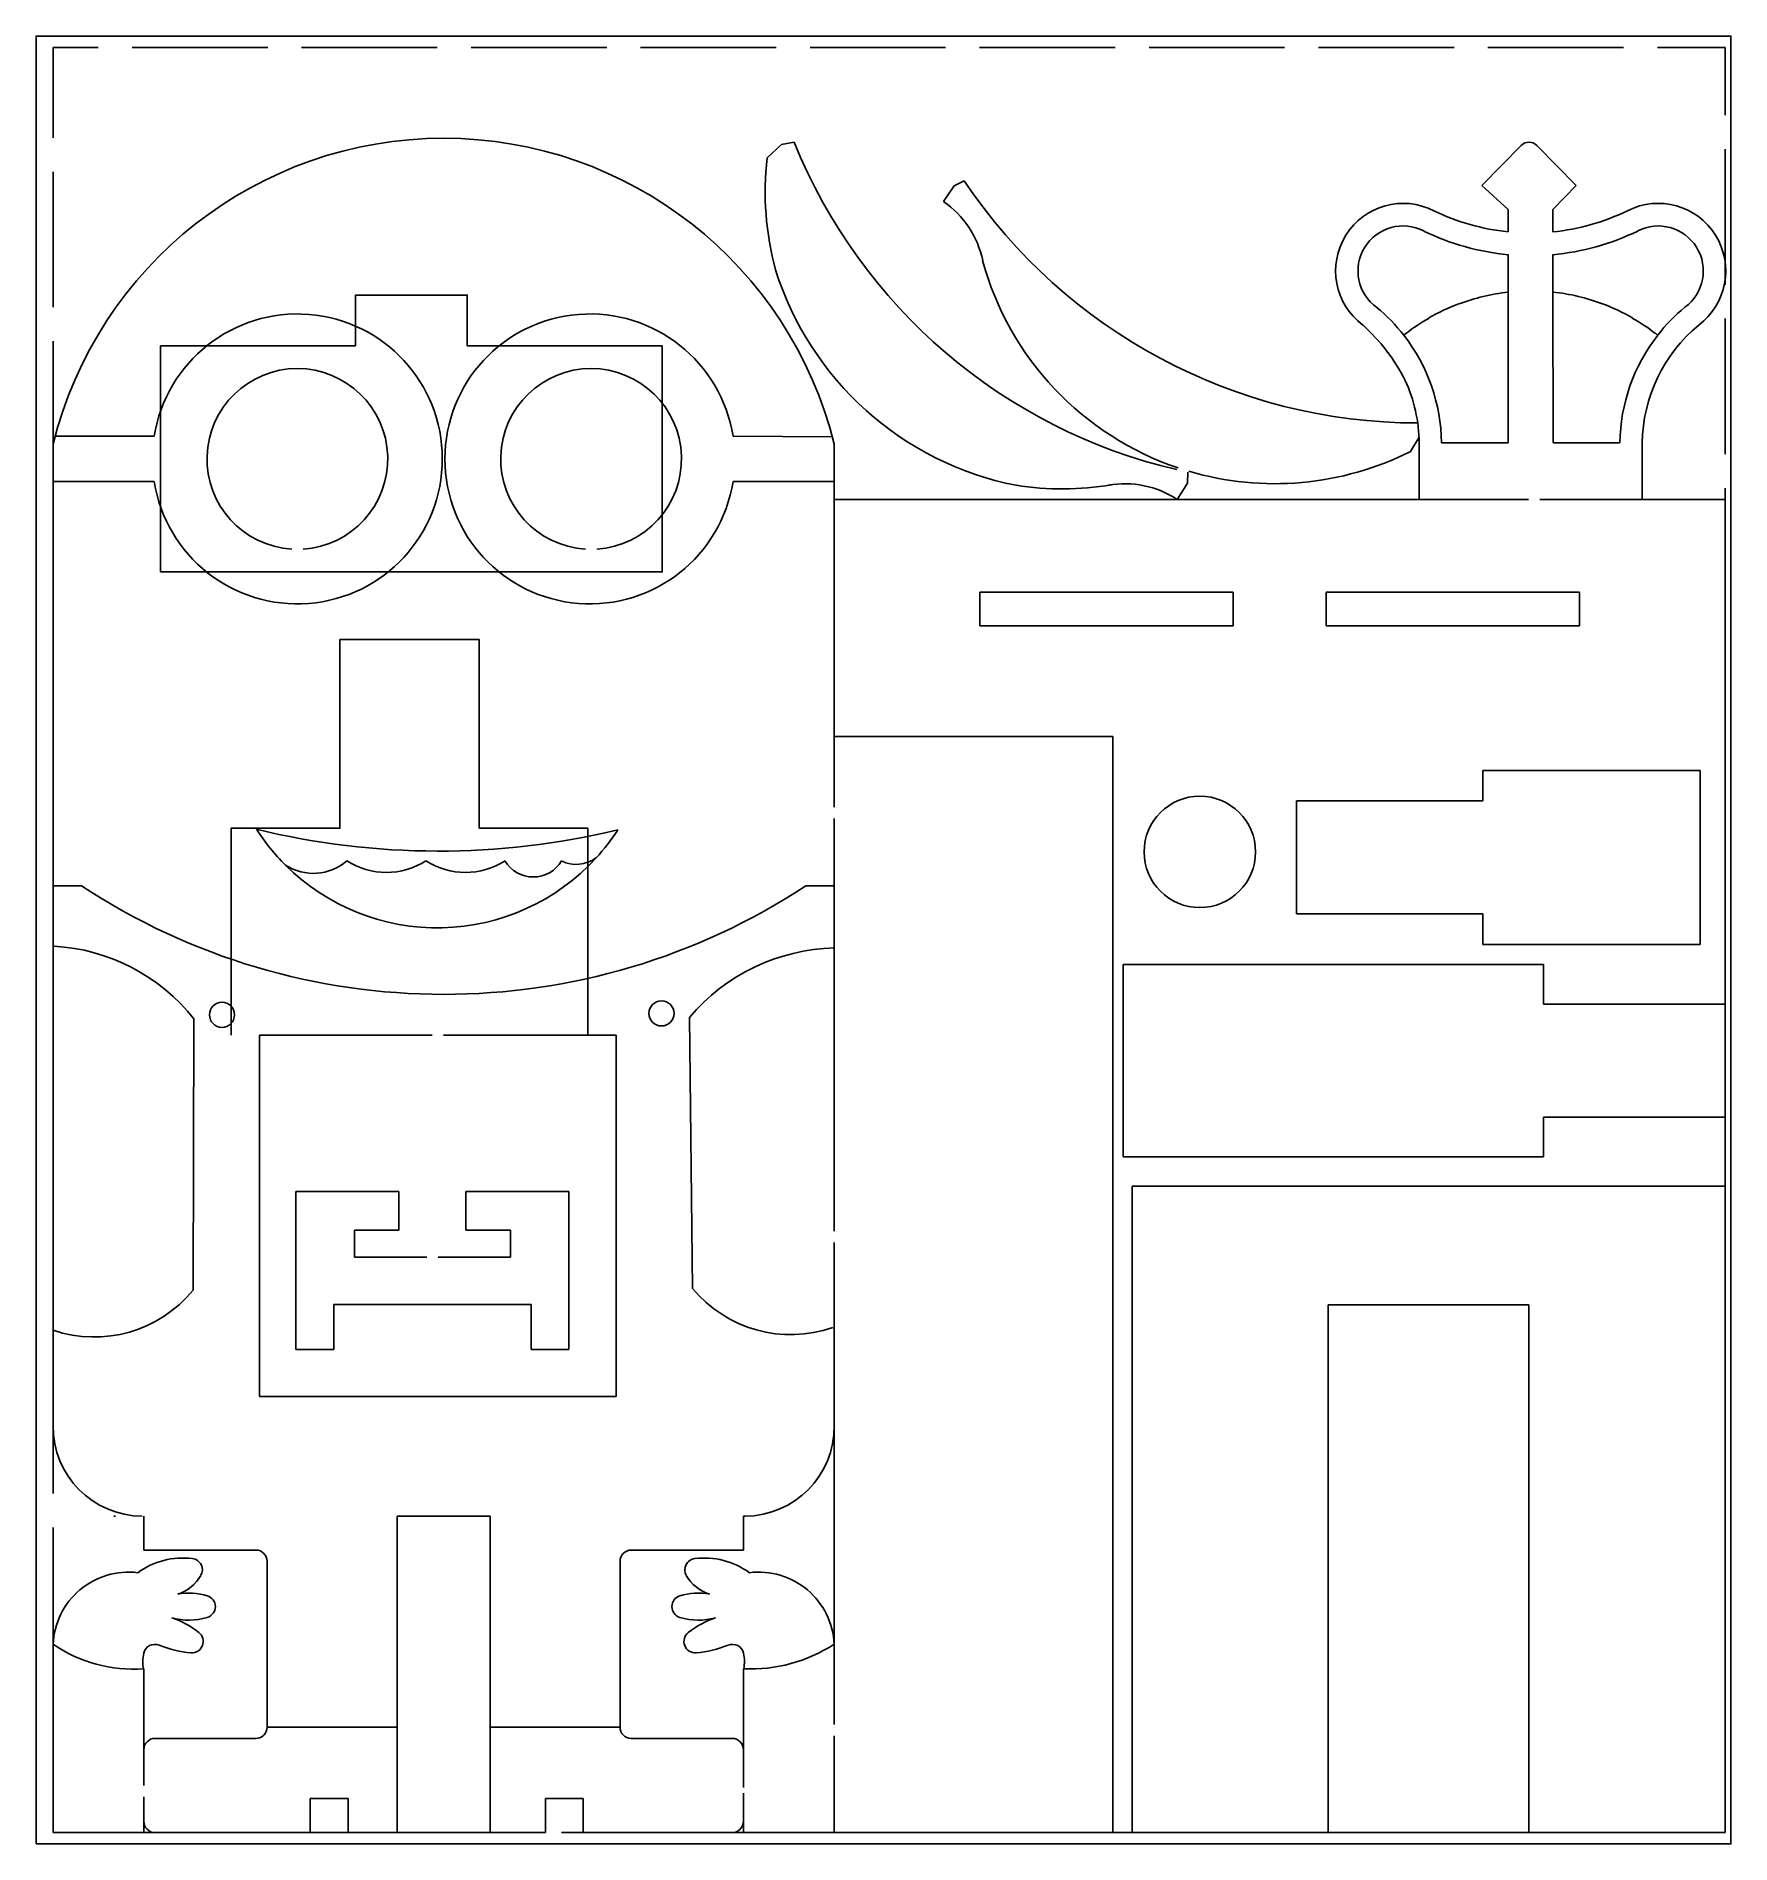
# Model space of a CAD drawing. Extents: x 0 to 150, y 0 to 160.
import ezdxf

# ---------------------------------------------------------------- set-up
doc = ezdxf.new("R2010")
doc.units = 0
doc.header["$MEASUREMENT"] = 0
doc.linetypes.add('ACAD_ISO02W100', pattern=[15, 12, -3])
doc.layers.get('0').update_dxf_attribs({"true_color": 0xffffff})
for name, color, linetype, true_color in [('Corte exterior', 1, 'Continuous', 0xff0000), ('grabado linea medio', 3, 'Continuous', 0x00ff00), ('mesa de trabajo y auxiliares', 7, 'Continuous', 0xffffff)]:
    doc.layers.add(name, color=color, linetype=linetype, true_color=true_color)

msp = doc.modelspace()

# ---------------------------------------------------------------- linework, layer by layer
for p, q in [((95.3, 98), (70.63, 98)), ((95.3, 1), (95.3, 98)), ((128.05, 95.01), (128.05, 92.31)), ((147.29, 95.01), (128.05, 95.01)), ((147.29, 79.61), (147.29, 95.01)), ((111.57, 92.31), (111.57, 82.31)), ((128.05, 92.31), (111.57, 92.31)), ((111.57, 82.31), (128.05, 82.31)), ((128.05, 82.31), (128.05, 79.61)), ((128.05, 79.61), (147.29, 79.61)), ((96.22, 77.82), (96.22, 60.82)), ((133.42, 77.82), (96.22, 77.82)), ((133.42, 74.32), (133.42, 77.82)), ((149.5, 74.32), (133.42, 74.32)), ((133.42, 64.32), (149.5, 64.32)), ((133.42, 60.82), (133.42, 64.32)), ((96.22, 60.82), (133.42, 60.82)), ((97.01, 58.2), (97.01, 1)), ((149.5, 58.2), (97.01, 58.2)), ((114.37, 47.7), (114.37, 1)), ((132.13, 47.7), (114.37, 47.7)), ((132.13, 1), (132.13, 47.7))]:
    msp.add_line(p, q)
at = {"layer": 'Corte exterior'}
for p, q in [((65.96, 150.42), (64.71, 149.24)), ((67.1, 150.63), (65.96, 150.42)), ((127.95, 146.79), (131.44, 150.33)), ((132.83, 150.33), (136.32, 146.79)), ((80.31, 145.36), (81.26, 146.76)), ((81.26, 146.76), (82.15, 147.18)), ((130.28, 144.67), (127.95, 146.79)), ((136.32, 146.79), (134.23, 144.67)), ((130.28, 142.68), (130.28, 144.67)), ((134.23, 144.67), (134.23, 142.67)), ((130.28, 140.67), (130.28, 137.36)), ((134.24, 137.36), (134.24, 140.66)), ((1.5, 123.89), (1.5, 37)), ((70.63, 119), (70.63, 123.89)), ((122.4, 124.5), (121.66, 123.25)), ((122.42, 119), (122.42, 124)), ((142.15, 124), (142.15, 119)), ((101.9, 120.42), (100.98, 119)), ((101.95, 121.41), (101.9, 120.42)), ((70.63, 119), (70.63, 91.76)), ((87.23, 119), (70.63, 119)), ((87.23, 119), (132.08, 119)), ((133.08, 119), (149.5, 119)), ((149.5, 119), (149.5, 1)), ((83.52, 107.8), (83.52, 110.8)), ((83.52, 110.8), (105.96, 110.8)), ((105.96, 110.8), (105.96, 107.8)), ((114.18, 110.8), (136.61, 110.8)), ((114.18, 107.8), (114.18, 110.8)), ((136.61, 110.8), (136.61, 107.8)), ((105.96, 107.8), (83.52, 107.8)), ((136.61, 107.8), (114.18, 107.8)), ((70.63, 90.76), (70.63, 79.3)), ((70.63, 79.3), (70.63, 54.24)), ((19.76, 71.59), (19.76, 39.59)), ((35.05, 71.59), (19.76, 71.59)), ((51.34, 71.59), (36.05, 71.59)), ((51.34, 39.59), (51.34, 71.59)), ((22.99, 57.75), (22.99, 43.75)), ((32.11, 57.75), (22.99, 57.75)), ((32.11, 54.33), (32.11, 57.75)), ((38.02, 57.75), (38.02, 54.33)), ((47.16, 57.75), (38.02, 57.75)), ((47.16, 43.75), (47.16, 57.75)), ((28.17, 54.33), (32.11, 54.33)), ((28.17, 51.93), (28.17, 54.33)), ((38.02, 54.33), (41.98, 54.33)), ((41.98, 54.33), (41.98, 51.93)), ((70.63, 53.24), (70.63, 10.57)), ((34.57, 51.93), (28.17, 51.93)), ((41.98, 51.93), (35.57, 51.93)), ((26.34, 47.75), (43.81, 47.75)), ((26.34, 43.75), (26.34, 47.75)), ((35.05, 47.75), (35.05, 47.75)), ((43.81, 47.75), (43.81, 43.75)), ((22.99, 43.75), (26.34, 43.75)), ((43.81, 43.75), (47.16, 43.75)), ((19.76, 39.59), (51.34, 39.59)), ((6.89, 29), (7.03, 29)), ((9.53, 29), (9.53, 26)), ((31.96, 29), (40.18, 29)), ((31.96, 1), (31.96, 29)), ((40.18, 29), (40.18, 1)), ((62.61, 29), (62.74, 29)), ((62.61, 28), (62.61, 29)), ((62.61, 28), (62.61, 26)), ((9.53, 26), (19.46, 26)), ((62.61, 26), (52.66, 26)), ((20.45, 25), (20.45, 10.33)), ((51.69, 25), (51.69, 10.33)), ((1.5, 17.67), (1.5, 9.83)), ((9.53, 5.17), (9.53, 15.3)), ((62.61, 5), (62.61, 15.3)), ((1.5, 9.83), (1.5, 1)), ((19.46, 9.33), (10.51, 9.33)), ((52.67, 9.33), (61.62, 9.33)), ((70.63, 9.57), (70.63, 1)), ((9.53, 1), (9.53, 4.17)), ((24.26, 4), (27.61, 4)), ((24.26, 1), (24.26, 4)), ((27.61, 4), (27.61, 1)), ((45.08, 4), (48.43, 4)), ((45.08, 1), (45.08, 4)), ((48.43, 4), (48.43, 1)), ((62.61, 1), (62.61, 4.5)), ((62.61, 1), (62.61, 4)), ((1.5, 1), (9.53, 1)), ((10.51, 1), (24.26, 1)), ((27.61, 1), (31.96, 1)), ((40.18, 1), (45.08, 1)), ((48.43, 1), (61.62, 1)), ((70.63, 1), (62.61, 1)), ((70.63, 1), (62.61, 1)), ((149.5, 1), (70.63, 1)), ((149.5, 1), (149.5, 1))]:
    msp.add_line(p, q, dxfattribs=at)
msp.add_circle((103, 87.8), 4.93, dxfattribs=at)
for centre, radius, start, end in [((36.07, 115.36), 35.6, 13.8547, 166.1453), ((111.95, 168.75), 48.38, 202.0006, 256.8642), ((132.14, 149.63), 0.987, 45, 135), ((90.54, 146.17), 26.01, 173.2204, 195.2699), ((122.33, 174.16), 48.4, 213.8745, 269.941), ((75.52, 138.42), 8.44, 11.7458, 55.337), ((121, 139.22), 5.98, 62.9296, 233.1697), ((132.36, 162.46), 19.89, 244.2571, 264.0174), ((132.21, 162.46), 19.89, 275.8255, 295.8015), ((143.57, 139.22), 5.98, 306.831, 116.8843), ((120.99, 139.22), 3.99, 62.5169, 234.3083), ((132.36, 162.43), 21.87, 244.1643, 264.5437), ((132.21, 162.43), 21.87, 275.3209, 295.8818), ((143.58, 139.22), 3.98, 306.3703, 117.2412), ((92.17, 147.73), 28.02, 197.4694, 258.8043), ((109.62, 147.18), 26.79, 195.243, 251.4208), ((132.29, 119.42), 18.05, 110.6287, 119.9376), ((132.29, 119.47), 17.99, 96.3892, 110.6588), ((132.29, 119.47), 17.99, 69.3423, 83.7653), ((132.28, 119.42), 18.05, 60.0624, 69.3713), ((155.98, 123.81), 15.8, 129.4516, 142.0087), ((106.06, 121.84), 16.96, 26.942, 47.9628), ((108.58, 123.81), 15.81, 37.9714, 50.3539), ((132.34, 119.32), 18.15, 119.9099, 127.682), ((132.23, 119.32), 18.15, 52.318, 60.0901), ((155.96, 123.79), 13.81, 129.6073, 179.1476), ((132.11, 119.61), 17.79, 127.6581, 128.4717), ((132.18, 119.25), 18.25, 51.5212, 52.338), ((23.12, 122.58), 8, 273.581, 266.419), ((49.12, 122.58), 8, 273.581, 266.419), ((108.82, 123.84), 13.6, 0.6615, 24.7031), ((109.62, 147.18), 26.79, 253.5598, 296.7128), ((90.8, 146.2), 26.27, 261.0905, 279.5768), ((96.38, 112), 8.38, 56.6576, 100.2487), ((111.95, 168.75), 48.38, 258.0484, 258.0671), ((35.51, 100.11), 19.04, 225.0999, 317.5468), ((24.54, 90.44), 4.54, 237.0461, 310.7859), ((31, 92.5), 6.52, 237.5288, 302.4712), ((38, 92.5), 6.52, 237.5288, 302.4712), ((44, 88.5), 2.92, 210.9638, 329.0362), ((47.81, 89.63), 2.94, 243.5097, 306.3356), ((9.45, 36.95), 7.95, 179.6155, 269.6155), ((62.69, 36.95), 7.95, 270.3845, 0.3845), ((19.45, 25.01), 0.993, 359.6155, 89.6155), ((52.68, 25.01), 0.993, 90.9736, 180.3845), ((8.18, 17.36), 6.69, 82.9612, 177.3987), ((13, 18.5), 6.8, 82.9693, 126.0274), ((13.71, 24.26), 1, 330.6472, 82.9693), ((58.42, 24.26), 1, 97.0307, 209.3528), ((59.13, 18.5), 6.8, 53.9726, 97.0307), ((63.95, 17.36), 6.69, 2.6013, 97.0388), ((11.5, 25.5), 3.54, 286.9275, 330.6472), ((60.63, 25.5), 3.54, 209.3528, 253.0725), ((13.5, 16.5), 5.7, 73.1898, 99.8025), ((14.86, 21), 1, 286.8102, 73.1898), ((57.27, 21), 1, 106.8102, 253.1898), ((58.63, 16.5), 5.7, 80.1975, 106.8102), ((13.5, 25.5), 5.7, 254.7449, 286.8102), ((9.5, 12.5), 7.91, 51.5956, 71.5651), ((58.63, 25.5), 5.7, 253.1898, 285.2551), ((62.63, 12.5), 7.91, 108.4349, 128.4044), ((10.51, 16.66), 1, 67.8988, 167.3948), ((13.79, 17.91), 1, 265.2733, 51.5956), ((58.34, 17.91), 1, 128.4044, 274.7267), ((61.63, 16.66), 1, 12.6052, 112.1012), ((12.87, 16.13), 3.43, 167.3948, 190.8662), ((14.5, 26.5), 9.62, 247.8988, 265.2733), ((57.63, 26.5), 9.62, 274.7267, 292.1012), ((59.26, 16.13), 3.43, 349.1338, 12.6052), ((8.53, 15.3), 1, 0, 10.8662), ((63.61, 15.3), 1, 169.1338, 180), ((19.45, 10.33), 0.993, 270.3845, 0.3845), ((52.68, 10.33), 0.993, 179.6155, 269.6155), ((10.52, 8.34), 0.993, 90.3845, 180.3845), ((61.61, 8.34), 0.993, 359.6155, 89.6155), ((10.52, 1.99), 0.993, 179.6155, 269.6155), ((61.61, 1.99), 0.993, 270.3845, 0.3845)]:
    msp.add_arc(centre, radius, start, end, dxfattribs=at)
at = {"layer": 'grabado linea medio'}
for p, q in [((130.28, 137.36), (130.28, 124)), ((134.26, 124), (134.24, 137.36)), ((10.45, 124.58), (1.68, 124.58)), ((70.47, 124.54), (61.68, 124.58)), ((130.28, 124), (124.39, 124)), ((140.18, 124), (134.26, 124)), ((1.5, 120.58), (10.45, 120.58)), ((61.68, 120.58), (70.63, 120.58)), ((1.5, 84.8), (4, 84.8)), ((68.13, 84.8), (70.62, 84.79)), ((13.89, 49.01), (13.97, 73.01)), ((57.83, 73.16), (58.1, 49.16)), ((20.45, 10.33), (31.96, 10.33)), ((51.69, 10.33), (40.18, 10.33))]:
    msp.add_line(p, q, dxfattribs=at)
for centre in [(16.45, 73.38), (55.35, 73.5)]:
    msp.add_circle(centre, 1.11, dxfattribs=at)
for centre, radius, start, end in [((23.12, 122.58), 12.83, 188.9705, 171.0295), ((49.01, 122.58), 12.83, 8.9705, 351.0295), ((108.58, 123.81), 15.81, 0.6952, 37.9714), ((155.98, 123.81), 15.8, 142.0087, 179.3023), ((35.51, 100.11), 19.04, 212.786, 225.0999), ((35.59, 155.94), 68.07, 256.3246, 283.4994), ((35.51, 100.11), 19.04, 317.5468, 327.0379), ((36.07, 133.49), 58.3, 236.6289, 303.3711), ((0.64, 62.51), 16.97, 38.2461, 86.8051), ((71.04, 62.03), 17.27, 91.3399, 139.899), ((5.14, 56.14), 11.28, 251.1937, 320.8415), ((66.79, 56.35), 11.28, 219.5903, 289.2381), ((8.67, 28.23), 12.77, 235.8066, 273.742), ((63.27, 28.94), 13.46, 267.2758, 303.1756)]:
    msp.add_arc(centre, radius, start, end, dxfattribs=at)
at = {"layer": 'mesa de trabajo y auxiliares', "flags": 128}
msp.add_lwpolyline([(0, 0), (150, 0), (150, 160), (0, 160)], close=True, dxfattribs=at)
at = {"layer": 'mesa de trabajo y auxiliares', "linetype": 'ACAD_ISO02W100', "flags": 128}
msp.add_lwpolyline([(1.5, 1), (149.5, 1), (149.5, 159), (1.5, 159)], close=True, dxfattribs=at)
at = {"layer": 'mesa de trabajo y auxiliares'}
for points in [[(28.28, 132.58), (11.01, 132.58), (11.01, 112.58), (55.41, 112.58), (55.41, 132.58), (38.15, 132.58), (38.15, 137.08), (28.28, 137.08), (28.28, 132.58)], [(48.84, 71.59), (48.84, 89.89), (39.22, 89.89), (39.22, 106.59), (26.88, 106.59), (26.88, 89.89), (17.26, 89.89), (17.26, 71.59)]]:
    msp.add_lwpolyline(points, dxfattribs=at)

doc.saveas('drawing.dxf')
